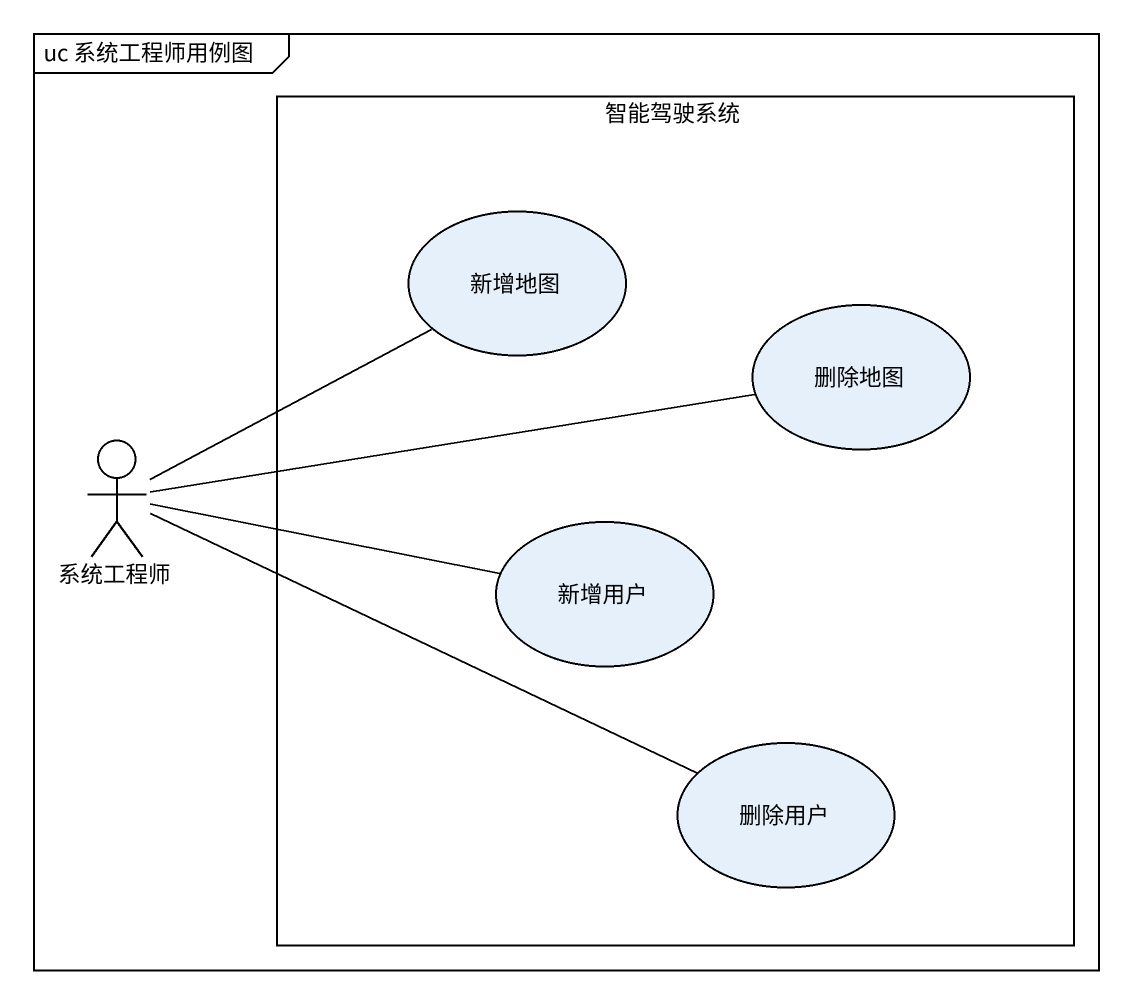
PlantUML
@startuml
mainframe uc 系统工程师用例图
rectangle 智能驾驶系统 {
  usecase 新增地图
  usecase 删除地图
  usecase 新增用户
  usecase 删除用户
}
actor 系统工程师
系统工程师 -up- 新增地图
系统工程师 -right- 删除地图
系统工程师 -right- 新增用户
系统工程师 -right- 删除用户
@enduml
